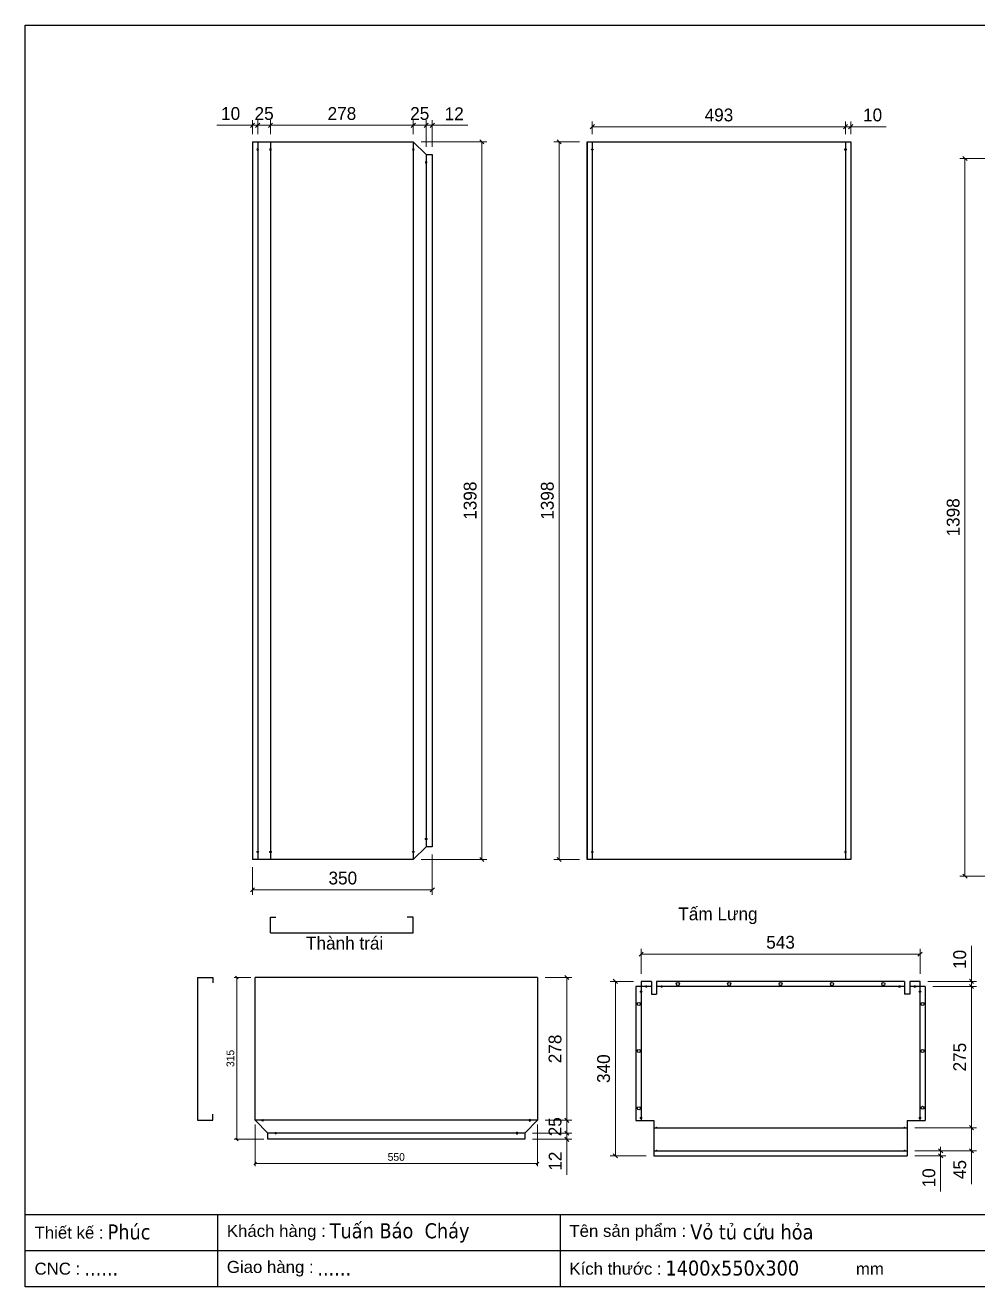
# Model space of a CAD drawing. Header units: millimetres. Extents: x 0 to 3475, y 0 to 2457.
# Drawn here: x 0 to 1855, y 0 to 2457 of the extents above; entities that cross this region are included whole.
import ezdxf
from ezdxf.enums import TextEntityAlignment as Align

# ---------------------------------------------------------------- set-up
doc = ezdxf.new("R2010")
doc.units = ezdxf.units.MM
doc.layers.add('CNC', color=7, linetype='Continuous')
doc.layers.add('DIM', color=253, linetype='Continuous')
doc.styles.add('Arial', font='arial.ttf')
doc.styles.add('Tahoma (Input Text)', font='tahoma.ttf')
doc.dimstyles.new('Dim-15', dxfattribs={"dimtxt": 15, "dimasz": 5, "dimexe": 5, "dimexo": 8, "dimgap": 5, "dimtad": 1, "dimdec": 0, "dimtxsty": 'Standard', "dimblk": 'OBLIQUE', "dimcen": 10, "dimclrd": 5, "dimclre": 5, "dimclrt": 3, "dimazin": 3, "dimtfac": 1, "dimtdec": 0, "dimtmove": 0, "dimatfit": 3, "dimldrblk": 'OBLIQUE', "dimlwd": 9, "dimlwe": 9})
doc.dimstyles.new('Dim-25', dxfattribs={"dimtxt": 25, "dimasz": 8, "dimexe": 10, "dimexo": 15, "dimgap": 10, "dimtad": 1, "dimdec": 0, "dimtxsty": 'Standard', "dimblk": 'OBLIQUE', "dimcen": 10, "dimclrd": 5, "dimclre": 5, "dimclrt": 3, "dimazin": 3, "dimtfac": 1, "dimtdec": 0, "dimtmove": 0, "dimatfit": 3, "dimldrblk": 'OBLIQUE', "dimlwd": 9, "dimlwe": 9})

# ---------------------------------------------------------------- blocks, each defined once
blk = doc.blocks.new('*D1')
at = {"color": 0, "linetype": 'ByBlock', "lineweight": -2}
for p, q in [((893, 2226), (885, 2234)), ((885, 836), (893, 828))]:
    blk.add_line(p, q, dxfattribs=at)
at = {"layer": 'Defpoints', "color": 0, "transparency": 16777216}
for p in [(755.6, 2230), (755.6, 832), (889, 832)]:
    blk.add_point(p, dxfattribs=at)
at = {"layer": 'DIM', "color": 5, "lineweight": 9, "transparency": 16777216}
for p, q in [((770.6, 2230), (899, 2230)), ((889, 2230), (889, 832)), ((770.6, 832), (899, 832))]:
    blk.add_line(p, q, dxfattribs=at)
at = {"layer": 'DIM', "color": 3, "transparency": 16777216, "insert": (866.3, 1531), "char_height": 25, "attachment_point": 5, "rotation": 90}
blk.add_mtext('1398', dxfattribs=at)
blk = doc.blocks.new('_Oblique')
at = {"color": 0, "linetype": 'ByBlock', "lineweight": -2}
blk.add_line((-0.5, -0.5), (0.5, 0.5), dxfattribs=at)
blk = doc.blocks.new('*D2')
at = {"color": 0, "linetype": 'ByBlock', "lineweight": -2}
for p, q in [((481.6, 2266.1), (473.6, 2258.1)), ((751.6, 2258.1), (759.6, 2266.1))]:
    blk.add_line(p, q, dxfattribs=at)
at = {"layer": 'Defpoints', "color": 0, "transparency": 16777216}
for p in [(755.6, 2262.1), (477.6, 2230), (755.6, 2230)]:
    blk.add_point(p, dxfattribs=at)
at = {"layer": 'DIM', "color": 5, "lineweight": 9, "transparency": 16777216}
for p, q in [((477.6, 2245), (477.6, 2272.1)), ((477.6, 2262.1), (755.6, 2262.1)), ((755.6, 2245), (755.6, 2272.1))]:
    blk.add_line(p, q, dxfattribs=at)
at = {"layer": 'DIM', "color": 3, "transparency": 16777216, "insert": (616.6, 2284.9), "char_height": 25, "attachment_point": 5}
blk.add_mtext('278', dxfattribs=at)
blk = doc.blocks.new('*D3')
at = {"color": 0, "linetype": 'ByBlock', "lineweight": -2}
for p, q in [((759.6, 2266.1), (751.6, 2258.1)), ((776.6, 2258.1), (784.6, 2266.1))]:
    blk.add_line(p, q, dxfattribs=at)
at = {"layer": 'Defpoints', "color": 0, "transparency": 16777216}
for p in [(780.6, 2262.1), (755.6, 2230), (780.6, 2205)]:
    blk.add_point(p, dxfattribs=at)
at = {"layer": 'DIM', "color": 5, "lineweight": 9, "transparency": 16777216}
for p, q in [((755.6, 2245), (755.6, 2272.1)), ((755.6, 2262.1), (780.6, 2262.1)), ((780.6, 2220), (780.6, 2272.1))]:
    blk.add_line(p, q, dxfattribs=at)
at = {"layer": 'DIM', "color": 3, "transparency": 16777216, "insert": (768.1, 2284.9), "char_height": 25, "attachment_point": 5}
blk.add_mtext('25', dxfattribs=at)
blk = doc.blocks.new('*D4')
at = {"color": 0, "linetype": 'ByBlock', "lineweight": -2}
for p, q in [((776.6, 2258.1), (784.6, 2266.1)), ((796.6, 2266.1), (788.6, 2258.1))]:
    blk.add_line(p, q, dxfattribs=at)
at = {"layer": 'Defpoints', "color": 0, "transparency": 16777216}
for p in [(792.6, 2262.1), (780.6, 2205), (792.6, 2205)]:
    blk.add_point(p, dxfattribs=at)
at = {"layer": 'DIM', "color": 5, "lineweight": 9, "transparency": 16777216}
for p, q in [((780.6, 2262.1), (772.6, 2262.1)), ((780.6, 2220), (780.6, 2272.1)), ((780.6, 2262.1), (792.6, 2262.1)), ((792.6, 2220), (792.6, 2272.1)), ((792.6, 2262.1), (861.8, 2262.1))]:
    blk.add_line(p, q, dxfattribs=at)
at = {"layer": 'DIM', "color": 3, "transparency": 16777216, "insert": (835.2, 2284.6), "char_height": 25, "attachment_point": 5}
blk.add_mtext('12', dxfattribs=at)
blk = doc.blocks.new('*D5')
at = {"color": 0, "linetype": 'ByBlock', "lineweight": -2}
for p, q in [((446.6, 777.1), (438.6, 769.1)), ((788.6, 769.1), (796.6, 777.1))]:
    blk.add_line(p, q, dxfattribs=at)
at = {"layer": 'Defpoints', "color": 0, "transparency": 16777216}
for p in [(792.6, 857), (442.6, 832), (792.6, 773.1)]:
    blk.add_point(p, dxfattribs=at)
at = {"layer": 'DIM', "color": 5, "lineweight": 9, "transparency": 16777216}
for p, q in [((792.6, 842), (792.6, 763.1)), ((442.6, 817), (442.6, 763.1)), ((442.6, 773.1), (792.6, 773.1))]:
    blk.add_line(p, q, dxfattribs=at)
at = {"layer": 'DIM', "color": 3, "transparency": 16777216, "insert": (618.3, 795.9), "char_height": 25, "attachment_point": 5}
blk.add_mtext('350', dxfattribs=at)
blk = doc.blocks.new('*D6')
at = {"color": 0, "linetype": 'ByBlock', "lineweight": -2}
for p, q in [((456.6, 2266.1), (448.6, 2258.1)), ((473.6, 2258.1), (481.6, 2266.1))]:
    blk.add_line(p, q, dxfattribs=at)
at = {"layer": 'Defpoints', "color": 0, "transparency": 16777216}
for p in [(452.6, 2262.1), (452.6, 2230), (477.6, 2230)]:
    blk.add_point(p, dxfattribs=at)
at = {"layer": 'DIM', "color": 5, "lineweight": 9, "transparency": 16777216}
for p, q in [((452.6, 2245), (452.6, 2272.1)), ((477.6, 2262.1), (452.6, 2262.1)), ((477.6, 2245), (477.6, 2272.1))]:
    blk.add_line(p, q, dxfattribs=at)
at = {"layer": 'DIM', "color": 3, "transparency": 16777216, "insert": (465.1, 2284.9), "char_height": 25, "attachment_point": 5}
blk.add_mtext('25', dxfattribs=at)
blk = doc.blocks.new('*D7')
at = {"color": 0, "linetype": 'ByBlock', "lineweight": -2}
for p, q in [((438.6, 2258.1), (446.6, 2266.1)), ((456.6, 2266.1), (448.6, 2258.1))]:
    blk.add_line(p, q, dxfattribs=at)
at = {"layer": 'Defpoints', "color": 0, "transparency": 16777216}
for p in [(442.6, 2262.1), (442.6, 2230), (452.6, 2230)]:
    blk.add_point(p, dxfattribs=at)
at = {"layer": 'DIM', "color": 5, "lineweight": 9, "transparency": 16777216}
for p, q in [((442.6, 2262.1), (373.2, 2262.1)), ((442.6, 2245), (442.6, 2272.1)), ((452.6, 2262.1), (442.6, 2262.1)), ((452.6, 2245), (452.6, 2272.1)), ((452.6, 2262.1), (460.6, 2262.1))]:
    blk.add_line(p, q, dxfattribs=at)
at = {"layer": 'DIM', "color": 3, "transparency": 16777216, "insert": (399.9, 2284.9), "char_height": 25, "attachment_point": 5}
blk.add_mtext('10', dxfattribs=at)
blk = doc.blocks.new('f3daunguoc')
at = {"layer": 'CNC', "color": 2, "lineweight": -3}
blk.add_circle((0, 0), 1.5, dxfattribs=at)
blk = doc.blocks.new('*D8')
at = {"color": 0, "linetype": 'ByBlock', "lineweight": -2}
for p, q in [((449.9, 242.6), (444.9, 237.6)), ((994.9, 237.6), (999.9, 242.6))]:
    blk.add_line(p, q, dxfattribs=at)
at = {"layer": 'Defpoints', "color": 0, "transparency": 16777216}
for p in [(447.4, 324.2), (997.4, 324.2), (447.4, 240.1)]:
    blk.add_point(p, dxfattribs=at)
at = {"layer": 'DIM', "color": 5, "lineweight": 9, "transparency": 16777216}
for p, q in [((447.4, 316.2), (447.4, 235.1)), ((997.4, 316.2), (997.4, 235.1)), ((997.4, 240.1), (447.4, 240.1))]:
    blk.add_line(p, q, dxfattribs=at)
at = {"layer": 'DIM', "color": 3, "transparency": 16777216, "insert": (722.4, 252.8), "char_height": 15, "attachment_point": 5}
blk.add_mtext('550', dxfattribs=at)
blk = doc.blocks.new('*D9')
at = {"color": 0, "linetype": 'ByBlock', "lineweight": -2}
for p, q in [((1058.4, 598.2), (1050.4, 606.2)), ((1050.4, 328.2), (1058.4, 320.2))]:
    blk.add_line(p, q, dxfattribs=at)
at = {"layer": 'Defpoints', "color": 0, "transparency": 16777216}
for p in [(997.4, 602.2), (997.4, 324.2), (1054.4, 324.2)]:
    blk.add_point(p, dxfattribs=at)
at = {"layer": 'DIM', "color": 5, "lineweight": 9, "transparency": 16777216}
for p, q in [((1012.4, 602.2), (1064.4, 602.2)), ((1054.4, 602.2), (1054.4, 324.2)), ((1012.4, 324.2), (1064.4, 324.2))]:
    blk.add_line(p, q, dxfattribs=at)
at = {"layer": 'DIM', "color": 3, "transparency": 16777216, "insert": (1031.6, 463.2), "char_height": 25, "attachment_point": 5, "rotation": 90}
blk.add_mtext('278', dxfattribs=at)
blk = doc.blocks.new('*D10')
at = {"color": 0, "linetype": 'ByBlock', "lineweight": -2}
for p, q in [((1058.4, 320.2), (1050.4, 328.2)), ((1050.4, 303.2), (1058.4, 295.2))]:
    blk.add_line(p, q, dxfattribs=at)
at = {"layer": 'Defpoints', "color": 0, "transparency": 16777216}
for p in [(997.4, 324.2), (972.4, 299.2), (1054.4, 299.2)]:
    blk.add_point(p, dxfattribs=at)
at = {"layer": 'DIM', "color": 5, "lineweight": 9, "transparency": 16777216}
for p, q in [((1012.4, 324.2), (1064.4, 324.2)), ((1054.4, 324.2), (1054.4, 299.2)), ((987.4, 299.2), (1064.4, 299.2))]:
    blk.add_line(p, q, dxfattribs=at)
at = {"layer": 'DIM', "color": 3, "transparency": 16777216, "insert": (1031.6, 311.7), "char_height": 25, "attachment_point": 5, "rotation": 90}
blk.add_mtext('25', dxfattribs=at)
blk = doc.blocks.new('*D11')
at = {"color": 0, "linetype": 'ByBlock', "lineweight": -2}
for p, q in [((1050.4, 303.2), (1058.4, 295.2)), ((1058.4, 283.2), (1050.4, 291.2))]:
    blk.add_line(p, q, dxfattribs=at)
at = {"layer": 'Defpoints', "color": 0, "transparency": 16777216}
for p in [(972.4, 299.2), (972.4, 287.2), (1054.4, 287.2)]:
    blk.add_point(p, dxfattribs=at)
at = {"layer": 'DIM', "color": 5, "lineweight": 9, "transparency": 16777216}
for p, q in [((987.4, 299.2), (1064.4, 299.2)), ((1054.4, 299.2), (1054.4, 307.2)), ((1054.4, 299.2), (1054.4, 287.2)), ((987.4, 287.2), (1064.4, 287.2)), ((1054.4, 287.2), (1054.4, 218))]:
    blk.add_line(p, q, dxfattribs=at)
at = {"layer": 'DIM', "color": 3, "transparency": 16777216, "insert": (1031.8, 244.6), "char_height": 25, "attachment_point": 5, "rotation": 90}
blk.add_mtext('12', dxfattribs=at)
blk = doc.blocks.new('*D12')
at = {"color": 0, "linetype": 'ByBlock', "lineweight": -2}
for p, q in [((414.6, 599.7), (409.6, 604.7)), ((409.6, 289.7), (414.6, 284.7))]:
    blk.add_line(p, q, dxfattribs=at)
at = {"layer": 'Defpoints', "color": 0, "transparency": 16777216}
for p in [(447.4, 602.2), (412.1, 287.2), (472.4, 287.2)]:
    blk.add_point(p, dxfattribs=at)
at = {"layer": 'DIM', "color": 5, "lineweight": 9, "transparency": 16777216}
for p, q in [((439.4, 602.2), (407.1, 602.2)), ((412.1, 602.2), (412.1, 287.2)), ((464.4, 287.2), (407.1, 287.2))]:
    blk.add_line(p, q, dxfattribs=at)
at = {"layer": 'DIM', "color": 3, "transparency": 16777216, "insert": (399.5, 444.7), "char_height": 15, "attachment_point": 5, "rotation": 90}
blk.add_mtext('315', dxfattribs=at)
blk = doc.blocks.new('*D13')
at = {"color": 0, "linetype": 'ByBlock', "lineweight": -2}
for p, q in [((1778.3, 268.8), (1786.3, 260.8)), ((1786.3, 250.8), (1778.3, 258.8))]:
    blk.add_line(p, q, dxfattribs=at)
at = {"layer": 'Defpoints', "color": 0, "transparency": 16777216}
for p in [(1717.1, 264.8), (1717.1, 254.8), (1782.3, 254.8)]:
    blk.add_point(p, dxfattribs=at)
at = {"layer": 'DIM', "color": 5, "lineweight": 9, "transparency": 16777216}
for p, q in [((1782.3, 264.8), (1782.3, 272.8)), ((1732.1, 264.8), (1792.3, 264.8)), ((1732.1, 254.8), (1792.3, 254.8)), ((1782.3, 264.8), (1782.3, 254.8)), ((1782.3, 254.8), (1782.3, 185.4))]:
    blk.add_line(p, q, dxfattribs=at)
at = {"layer": 'DIM', "color": 3, "transparency": 16777216, "insert": (1759.5, 212.1), "char_height": 25, "attachment_point": 5, "rotation": 90}
blk.add_mtext('10', dxfattribs=at)
blk = doc.blocks.new('*D14')
at = {"color": 0, "linetype": 'ByBlock', "lineweight": -2}
for p, q in [((1203.1, 652), (1195.1, 644)), ((1738.1, 644), (1746.1, 652))]:
    blk.add_line(p, q, dxfattribs=at)
at = {"layer": 'Defpoints', "color": 0, "transparency": 16777216}
for p in [(1742.1, 648), (1199.1, 594.8), (1742.1, 594.8)]:
    blk.add_point(p, dxfattribs=at)
at = {"layer": 'DIM', "color": 5, "lineweight": 9, "transparency": 16777216}
for p, q in [((1199.1, 609.8), (1199.1, 658)), ((1199.1, 648), (1742.1, 648)), ((1742.1, 609.8), (1742.1, 658))]:
    blk.add_line(p, q, dxfattribs=at)
at = {"layer": 'DIM', "color": 3, "transparency": 16777216, "insert": (1470.6, 670.8), "char_height": 25, "attachment_point": 5}
blk.add_mtext('543', dxfattribs=at)
blk = doc.blocks.new('*D15')
at = {"color": 0, "linetype": 'ByBlock', "lineweight": -2}
for p, q in [((1153, 590.8), (1145, 598.8)), ((1145, 258.8), (1153, 250.8))]:
    blk.add_line(p, q, dxfattribs=at)
at = {"layer": 'Defpoints', "color": 0, "ltscale": 3, "transparency": 16777216}
for p in [(1199.1, 594.8), (1149, 254.8), (1224.1, 254.8)]:
    blk.add_point(p, dxfattribs=at)
at = {"layer": 'DIM', "color": 5, "lineweight": 9, "ltscale": 3, "transparency": 16777216}
for p, q in [((1184.1, 594.8), (1139, 594.8)), ((1149, 594.8), (1149, 254.8)), ((1209.1, 254.8), (1139, 254.8))]:
    blk.add_line(p, q, dxfattribs=at)
at = {"layer": 'DIM', "color": 3, "ltscale": 3, "transparency": 16777216, "insert": (1126.2, 424.8), "char_height": 25, "attachment_point": 5, "rotation": 90}
blk.add_mtext('340', dxfattribs=at)
blk = doc.blocks.new('*D16')
at = {"color": 0, "linetype": 'ByBlock', "lineweight": -2}
for p, q in [((1846.3, 305.8), (1838.3, 313.8)), ((1838.3, 268.8), (1846.3, 260.8))]:
    blk.add_line(p, q, dxfattribs=at)
at = {"layer": 'Defpoints', "color": 0, "ltscale": 3, "transparency": 16777216}
for p in [(1717.1, 309.8), (1717.1, 264.8), (1842.3, 264.8)]:
    blk.add_point(p, dxfattribs=at)
at = {"layer": 'DIM', "color": 5, "lineweight": 9, "ltscale": 3, "transparency": 16777216}
for p, q in [((1732.1, 309.8), (1852.3, 309.8)), ((1842.3, 309.8), (1842.3, 264.8)), ((1732.1, 264.8), (1852.3, 264.8)), ((1842.3, 264.8), (1842.3, 199.8))]:
    blk.add_line(p, q, dxfattribs=at)
at = {"layer": 'DIM', "color": 3, "ltscale": 3, "transparency": 16777216, "insert": (1819.6, 228.3), "char_height": 25, "attachment_point": 5, "rotation": 90}
blk.add_mtext('45', dxfattribs=at)
blk = doc.blocks.new('*D17')
at = {"color": 0, "linetype": 'ByBlock', "lineweight": -2}
for p, q in [((1846.3, 580.8), (1838.3, 588.8)), ((1838.3, 313.8), (1846.3, 305.8))]:
    blk.add_line(p, q, dxfattribs=at)
at = {"layer": 'Defpoints', "color": 0, "ltscale": 3, "transparency": 16777216}
for p in [(1752.1, 584.8), (1842.3, 584.8), (1717.1, 309.8)]:
    blk.add_point(p, dxfattribs=at)
at = {"layer": 'DIM', "color": 5, "lineweight": 9, "ltscale": 3, "transparency": 16777216}
for p, q in [((1767.1, 584.8), (1852.3, 584.8)), ((1842.3, 309.8), (1842.3, 584.8)), ((1732.1, 309.8), (1852.3, 309.8))]:
    blk.add_line(p, q, dxfattribs=at)
at = {"layer": 'DIM', "color": 3, "ltscale": 3, "transparency": 16777216, "insert": (1819.5, 447.3), "char_height": 25, "attachment_point": 5, "rotation": 90}
blk.add_mtext('275', dxfattribs=at)
blk = doc.blocks.new('*D18')
at = {"color": 0, "linetype": 'ByBlock', "lineweight": -2}
for p, q in [((1838.3, 598.8), (1846.3, 590.8)), ((1846.3, 580.8), (1838.3, 588.8))]:
    blk.add_line(p, q, dxfattribs=at)
at = {"layer": 'Defpoints', "color": 0, "ltscale": 3, "transparency": 16777216}
for p in [(1742.1, 594.8), (1842.3, 594.8), (1752.1, 584.8)]:
    blk.add_point(p, dxfattribs=at)
at = {"layer": 'DIM', "color": 5, "lineweight": 9, "ltscale": 3, "transparency": 16777216}
for p, q in [((1842.3, 594.8), (1842.3, 664.2)), ((1757.1, 594.8), (1852.3, 594.8)), ((1842.3, 584.8), (1842.3, 594.8)), ((1767.1, 584.8), (1852.3, 584.8)), ((1842.3, 584.8), (1842.3, 576.8))]:
    blk.add_line(p, q, dxfattribs=at)
at = {"layer": 'DIM', "color": 3, "ltscale": 3, "transparency": 16777216, "insert": (1819.5, 637.5), "char_height": 25, "attachment_point": 5, "rotation": 90}
blk.add_mtext('10', dxfattribs=at)
blk = doc.blocks.new('*D24')
at = {"color": 0, "linetype": 'ByBlock', "lineweight": -2}
for p, q in [((1833.6, 2193.5), (1825.6, 2201.5)), ((1825.6, 803.5), (1833.6, 795.5))]:
    blk.add_line(p, q, dxfattribs=at)
at = {"layer": 'Defpoints', "color": 0, "transparency": 16777216}
for p in [(1963, 2197.5), (1829.6, 799.5), (1963, 799.5)]:
    blk.add_point(p, dxfattribs=at)
at = {"layer": 'DIM', "color": 5, "lineweight": 9, "transparency": 16777216}
for p, q in [((1948, 2197.5), (1819.6, 2197.5)), ((1829.6, 2197.5), (1829.6, 799.5)), ((1948, 799.5), (1819.6, 799.5))]:
    blk.add_line(p, q, dxfattribs=at)
at = {"layer": 'DIM', "color": 3, "transparency": 16777216, "insert": (1806.8, 1498.5), "char_height": 25, "attachment_point": 5, "rotation": 90}
blk.add_mtext('1398', dxfattribs=at)
blk = doc.blocks.new('*D31')
at = {"color": 0, "linetype": 'ByBlock', "lineweight": -2}
for p, q in [((1593.1, 2255.4), (1601.1, 2263.4)), ((1611.1, 2263.4), (1603.1, 2255.4))]:
    blk.add_line(p, q, dxfattribs=at)
at = {"layer": 'Defpoints', "color": 0, "ltscale": 3, "transparency": 16777216}
for p in [(1607.1, 2259.4), (1597.1, 2230), (1607.1, 2230)]:
    blk.add_point(p, dxfattribs=at)
at = {"layer": 'DIM', "color": 5, "lineweight": 9, "ltscale": 3, "transparency": 16777216}
for p, q in [((1597.1, 2245), (1597.1, 2269.4)), ((1607.1, 2245), (1607.1, 2269.4)), ((1597.1, 2259.4), (1589.1, 2259.4)), ((1597.1, 2259.4), (1607.1, 2259.4)), ((1607.1, 2259.4), (1676.5, 2259.4))]:
    blk.add_line(p, q, dxfattribs=at)
at = {"layer": 'DIM', "color": 3, "ltscale": 3, "transparency": 16777216, "insert": (1649.8, 2282.1), "char_height": 25, "attachment_point": 5}
blk.add_mtext('10', dxfattribs=at)
blk = doc.blocks.new('*D32')
at = {"color": 0, "linetype": 'ByBlock', "lineweight": -2}
for p, q in [((1108.1, 2263.4), (1100.1, 2255.4)), ((1593.1, 2255.4), (1601.1, 2263.4))]:
    blk.add_line(p, q, dxfattribs=at)
at = {"layer": 'Defpoints', "color": 0, "ltscale": 3, "transparency": 16777216}
for p in [(1104.1, 2259.4), (1104.1, 2230), (1597.1, 2230)]:
    blk.add_point(p, dxfattribs=at)
at = {"layer": 'DIM', "color": 5, "lineweight": 9, "ltscale": 3, "transparency": 16777216}
for p, q in [((1104.1, 2245), (1104.1, 2269.4)), ((1597.1, 2245), (1597.1, 2269.4)), ((1597.1, 2259.4), (1104.1, 2259.4))]:
    blk.add_line(p, q, dxfattribs=at)
at = {"layer": 'DIM', "color": 3, "ltscale": 3, "transparency": 16777216, "insert": (1350.6, 2282.1), "char_height": 25, "attachment_point": 5}
blk.add_mtext('493', dxfattribs=at)
blk = doc.blocks.new('*D33')
at = {"color": 0, "linetype": 'ByBlock', "lineweight": -2}
for p, q in [((1043.4, 2226), (1035.4, 2234)), ((1035.4, 836), (1043.4, 828))]:
    blk.add_line(p, q, dxfattribs=at)
at = {"layer": 'Defpoints', "color": 0, "ltscale": 3, "transparency": 16777216}
for p in [(1094.1, 2230), (1039.4, 832), (1094.1, 832)]:
    blk.add_point(p, dxfattribs=at)
at = {"layer": 'DIM', "color": 5, "lineweight": 9, "ltscale": 3, "transparency": 16777216}
for p, q in [((1079.1, 2230), (1029.4, 2230)), ((1039.4, 2230), (1039.4, 832)), ((1079.1, 832), (1029.4, 832))]:
    blk.add_line(p, q, dxfattribs=at)
at = {"layer": 'DIM', "color": 3, "ltscale": 3, "transparency": 16777216, "insert": (1016.6, 1531), "char_height": 25, "attachment_point": 5, "rotation": 90}
blk.add_mtext('1398', dxfattribs=at)
blk = doc.blocks.new('khungtenAsean2')
at = {"color": 7}
for p, q in [((2970, -1980), (0, -1980)), ((320, -1980), (320, -2100)), ((890, -1980), (890, -2100)), ((2020, -2040), (0, -2040))]:
    blk.add_line(p, q, dxfattribs=at)
blk.add_lwpolyline([(0, 0), (2970, 0), (2970, -2100), (0, -2100)], close=True, dxfattribs=at)
at = {"color": 2, "char_height": 20, "width": 917.634, "attachment_point": 4, "style": 'Arial'}
for s, insert in [('  Tên sản phẩm :', (890, -2010)), ('  Thiết kế :', (0, -2010)), ('  Khách hàng :', (320, -2010)), ('  Giao hàng :', (320, -2070)), ('  CNC :', (0, -2070)), ('  Kích thước :', (890, -2070)), ('mm', (1382.3, -2070))]:
    blk.add_mtext(s, dxfattribs=dict(at, insert=insert))
at = {"color": 1, "style": 'Tahoma (Input Text)', "flags": 8}
for tag, p in [('#03', (506.6, -2019.3)), ('#01', (137.1, -2021.3)), ('#05', (1106.6, -2021.3)), ('#07', (1834.7, -2021.3)), ('#09', (2146.7, -2021.3)), ('#02', (98.5, -2081.3)), ('#04', (486.1, -2081.3)), ('#06', (1065.3, -2081.3)), ('#08', (1817.4, -2081.3)), ('#10', (2146.7, -2081.3))]:
    blk.add_attdef(tag, p, '', height=25, dxfattribs=at)
blk.add_attdef('#11', text='', height=25, dxfattribs=at).set_placement((2915, -2067.3), align=Align.CENTER)

msp = doc.modelspace()

# ---------------------------------------------------------------- linework, layer by layer
at = {"color": 7}
for p, q in [((442.6, 2230), (442.6, 832)), ((452.6, 2230), (452.6, 832)), ((477.6, 2230), (477.6, 832)), ((755.6, 2230), (755.6, 832)), ((755.6, 2230), (780.6, 2205)), ((1094.1, 2230), (1094.1, 832)), ((1104.1, 2230), (1104.1, 832)), ((1597.1, 2230), (1597.1, 832)), ((1607.1, 2230), (1607.1, 832)), ((780.6, 2205), (780.6, 857)), ((755.6, 832), (780.6, 857)), ((477.6, 689.6), (477.6, 719.6)), ((477.6, 719.6), (487.6, 719.6)), ((755.6, 719.6), (743.6, 719.6)), ((755.6, 689.6), (755.6, 719.6)), ((477.6, 689.6), (755.6, 689.6)), ((335.4, 602.2), (335.4, 324.2)), ((335.4, 602.2), (365.4, 602.2)), ((365.4, 602.2), (365.4, 592.2)), ((997.4, 602.2), (447.4, 602.2)), ((1189.1, 584.8), (1189.1, 323.8)), ((1752.1, 584.8), (1752.1, 323.8)), ((335.4, 324.2), (365.4, 324.2)), ((365.4, 324.2), (365.4, 336.2)), ((997.4, 324.2), (447.4, 324.2)), ((447.4, 324.2), (472.4, 299.2)), ((997.4, 324.2), (972.4, 299.2)), ((1189.1, 323.8), (1224.1, 323.8)), ((1224.1, 323.8), (1224.1, 254.8)), ((1717.1, 323.8), (1717.1, 254.8)), ((1717.1, 323.8), (1752.1, 323.8)), ((972.4, 299.2), (472.4, 299.2)), ((1224.1, 264.8), (1717.1, 264.8)), ((1224.1, 254.8), (1717.1, 254.8))]:
    msp.add_line(p, q, dxfattribs=at)
for p, q in [((1219.1, 594.8), (1219.1, 569.8)), ((1229.1, 594.8), (1229.1, 569.8)), ((1712.1, 594.8), (1712.1, 569.8)), ((1722.1, 594.8), (1722.1, 569.8)), ((1219.1, 569.8), (1229.1, 569.8)), ((1722.1, 569.8), (1712.1, 569.8))]:
    msp.add_line(p, q)
for points in [[(442.6, 2230), (755.6, 2230)], [(780.6, 2205), (792.6, 2205), (792.6, 857), (780.6, 857)], [(755.6, 832), (442.6, 832)], [(447.4, 324.2), (447.4, 602.2)], [(997.4, 602.2), (997.4, 324.2)], [(1219.1, 594.8), (1199.1, 594.8), (1199.1, 323.8)], [(1712.1, 594.8), (1229.1, 594.8)], [(1742.1, 323.8), (1742.1, 594.8), (1722.1, 594.8)], [(1219.1, 584.8), (1189.1, 584.8)], [(1712.1, 584.8), (1229.1, 584.8)], [(1752.1, 584.8), (1722.1, 584.8)], [(972.4, 299.2), (972.4, 287.2), (472.4, 287.2), (472.4, 299.2)], [(1224.1, 309.8), (1717.1, 309.8)]]:
    msp.add_lwpolyline(points, dxfattribs=at)
at = {"color": 7, "ltscale": 3}
msp.add_lwpolyline([(1094.1, 2230), (1607.1, 2230), (1607.1, 832), (1094.1, 832)], close=True, dxfattribs=at)
at = {"color": 7}
for centre in [(1270.6, 589.8), (1370.6, 589.8), (1470.6, 589.8), (1570.6, 589.8), (1670.6, 589.8), (1194.6, 550.9), (1747.1, 550.9), (1194.6, 459.3), (1747.1, 459.3), (1194.6, 347.6), (1747.1, 348.6)]:
    msp.add_circle(centre, 3, dxfattribs=at)
at = {"color": 2}
for centre in [(1199.1, 574.8), (1209.1, 584.8), (1239.1, 584.8), (1702.1, 584.8), (1732.1, 584.8), (1742.1, 574.8), (1199.1, 328.8), (1742.1, 328.8)]:
    msp.add_circle(centre, 1.5, dxfattribs=at)
at = {"color": 2, "ltscale": 3}
for centre in [(1229.1, 309.8), (1712.1, 309.8), (1229.1, 264.8), (1712.1, 264.8)]:
    msp.add_circle(centre, 1, dxfattribs=at)

# ---------------------------------------------------------------- block references
at = {"color": 7}
ref = msp.add_blockref('khungtenAsean2', (0, 2457), dxfattribs=dict(at, xscale=1.16999999983227, yscale=1.16999999983227, zscale=1.16999999983227))
ref.add_attrib('#06', '1400x550x300', (1246.4, 21.9), dxfattribs={"color": 1, "height": 29.25, "style": 'Tahoma (Input Text)'})
ref.add_attrib('#05', 'Vỏ tủ cứu hỏa', (1294.8, 92.1), dxfattribs={"color": 1, "height": 29.25, "style": 'Tahoma (Input Text)'})
ref.add_attrib('#04', '......', (568.7, 21.9), dxfattribs={"color": 1, "height": 29.25, "style": 'Tahoma (Input Text)'})
ref.add_attrib('#03', 'Tuấn Báo  Cháy', (592.7, 94.4), dxfattribs={"color": 1, "height": 29.25, "style": 'Tahoma (Input Text)'})
ref.add_attrib('#02', '......', (115.2, 21.9), dxfattribs={"color": 1, "height": 29.25, "style": 'Tahoma (Input Text)'})
ref.add_attrib('#01', 'Phúc', (160.4, 92.1), dxfattribs={"color": 1, "height": 29.25, "style": 'Tahoma (Input Text)'})
at = {"lineweight": -3, "xscale": -1}
for p, rotation in [((452.6, 2215), 180), ((477.6, 2215), 180), ((755.6, 2215), 180), ((780.6, 2190), 180), ((982.4, 324.2), 90), ((957.4, 299.2), 90)]:
    msp.add_blockref('f3daunguoc', p, dxfattribs=dict(at, rotation=rotation))
at = {"lineweight": -3}
for p, rotation in [((1104.1, 2215), 180), ((1597.1, 2215), 180), ((462.4, 324.2), 270), ((487.4, 299.2), 270)]:
    msp.add_blockref('f3daunguoc', p, dxfattribs=dict(at, rotation=rotation))
for p in [(780.6, 872), (452.6, 847), (477.6, 847), (755.6, 847)]:
    msp.add_blockref('f3daunguoc', p, dxfattribs=at)
at = {"lineweight": -3, "xscale": -1}
for p in [(1104.1, 847), (1597.1, 847)]:
    msp.add_blockref('f3daunguoc', p, dxfattribs=at)

# ---------------------------------------------------------------- texts
at = {"color": 2, "char_height": 25, "width": 775, "attachment_point": 5}
for s, insert in [('Tấm Lưng', (1348.7, 722.5)), ('Thành trái', (621.9, 669.1))]:
    msp.add_mtext(s, dxfattribs=dict(at, insert=insert))

# ---------------------------------------------------------------- dimensions: what is measured, and where the dimension line sits
at = {"layer": 'DIM', "color": 7}
for base, p1, p2, dimstyle, picture, middle in [((442.6, 2262.1), (452.6, 2230), (442.6, 2230), 'Dim-25', '*D7', (399.9, 2284.9)), ((792.6, 2262.1), (780.6, 2205), (792.6, 2205), 'Dim-25', '*D4', (835.2, 2284.6)), ((447.4, 240.1), (997.4, 324.2), (447.4, 324.2), 'Dim-15', '*D8', (722.4, 252.8))]:
    dim = msp.add_linear_dim(base=base, p1=p1, p2=p2, dimstyle=dimstyle, dxfattribs=at)
    dim.commit()
    dim.dimension.update_dxf_attribs({"geometry": picture, "text_midpoint": middle})
for base, p1, p2, picture, middle in [((452.6, 2262.1), (477.6, 2230), (452.6, 2230), '*D6', (465.1, 2262.1)), ((755.6, 2262.1), (477.6, 2230), (755.6, 2230), '*D2', (616.6, 2262.1)), ((780.6, 2262.1), (755.6, 2230), (780.6, 2205), '*D3', (768.1, 2262.1)), ((792.6, 773.1), (442.6, 832), (792.6, 857), '*D5', (618.3, 773.1))]:
    dim = msp.add_linear_dim(base=base, p1=p1, p2=p2, dimstyle='Dim-25', dxfattribs=at)
    dim.commit()
    dim.dimension.update_dxf_attribs({"geometry": picture, "text_midpoint": middle, "dimtype": 160})
at = {"layer": 'DIM', "color": 7, "ltscale": 3}
for base, p2, picture, middle in [((1104.1, 2259.4), (1104.1, 2230), '*D32', (1350.6, 2282.1)), ((1607.1, 2259.4), (1607.1, 2230), '*D31', (1649.8, 2282.1))]:
    dim = msp.add_linear_dim(base=base, p1=(1597.1, 2230), p2=p2, dimstyle='Dim-25', dxfattribs=at)
    dim.commit()
    dim.dimension.update_dxf_attribs({"geometry": picture, "text_midpoint": middle})
at = {"layer": 'DIM', "color": 7}
for base, p1, p2, angle, picture, middle in [((889, 832), (755.6, 2230), (755.6, 832), 90, '*D1', (889, 1531)), ((1829.6, 799.5), (1963, 2197.5), (1963, 799.5), 90, '*D24', (1829.6, 1498.5)), ((1054.4, 324.2), (997.4, 602.2), (997.4, 324.2), 270, '*D9', (1054.4, 463.2)), ((1054.4, 299.2), (997.4, 324.2), (972.4, 299.2), 270, '*D10', (1054.4, 311.7))]:
    dim = msp.add_linear_dim(base=base, p1=p1, p2=p2, angle=angle, dimstyle='Dim-25', dxfattribs=at)
    dim.commit()
    dim.dimension.update_dxf_attribs({"geometry": picture, "text_midpoint": middle, "dimtype": 160})
at = {"layer": 'DIM', "color": 7, "ltscale": 3}
for base, p1, p2, picture, middle in [((1039.4, 832), (1094.1, 2230), (1094.1, 832), '*D33', (1039.4, 1531)), ((1149, 254.8), (1199.1, 594.8), (1224.1, 254.8), '*D15', (1149, 424.8))]:
    dim = msp.add_linear_dim(base=base, p1=p1, p2=p2, angle=90, dimstyle='Dim-25', dxfattribs=at)
    dim.commit()
    dim.dimension.update_dxf_attribs({"geometry": picture, "text_midpoint": middle, "dimtype": 160})
at = {"layer": 'DIM'}
dim = msp.add_linear_dim(base=(1742.1, 648), p1=(1199.1, 594.8), p2=(1742.1, 594.8), dimstyle='Dim-25', dxfattribs=at)
dim.commit()
dim.dimension.update_dxf_attribs({"geometry": '*D14', "text_midpoint": (1470.6, 670.8)})
at = {"layer": 'DIM', "color": 7, "ltscale": 3}
for base, p1, p2, picture, middle in [((1842.3, 594.8), (1752.1, 584.8), (1742.1, 594.8), '*D18', (1819.5, 637.5)), ((1842.3, 584.8), (1717.1, 309.8), (1752.1, 584.8), '*D17', (1819.5, 447.3)), ((1842.3, 264.8), (1717.1, 309.8), (1717.1, 264.8), '*D16', (1819.6, 228.3))]:
    dim = msp.add_linear_dim(base=base, p1=p1, p2=p2, angle=90, dimstyle='Dim-25', dxfattribs=at)
    dim.commit()
    dim.dimension.update_dxf_attribs({"geometry": picture, "text_midpoint": middle})
at = {"layer": 'DIM', "color": 7}
for base, p1, p2, angle, dimstyle, picture, middle in [((412.1, 287.2), (447.4, 602.2), (472.4, 287.2), 270, 'Dim-15', '*D12', (399.5, 444.7)), ((1054.4, 287.2), (972.4, 299.2), (972.4, 287.2), 270, 'Dim-25', '*D11', (1031.8, 244.6)), ((1782.3, 254.8), (1717.1, 264.8), (1717.1, 254.8), 90, 'Dim-25', '*D13', (1759.5, 212.1))]:
    dim = msp.add_linear_dim(base=base, p1=p1, p2=p2, angle=angle, dimstyle=dimstyle, dxfattribs=at)
    dim.commit()
    dim.dimension.update_dxf_attribs({"geometry": picture, "text_midpoint": middle})

doc.saveas('drawing.dxf')
